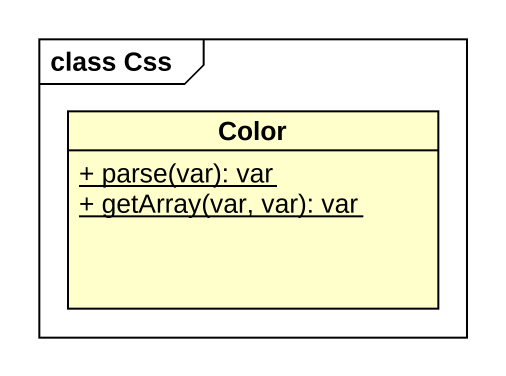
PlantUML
@startuml
mainframe class Css
hide circle
hide empty members
skinparam classAttributeIconSize 0
class Color {
  {static} + parse(var): var
  {static} + getArray(var, var): var
}
@enduml
